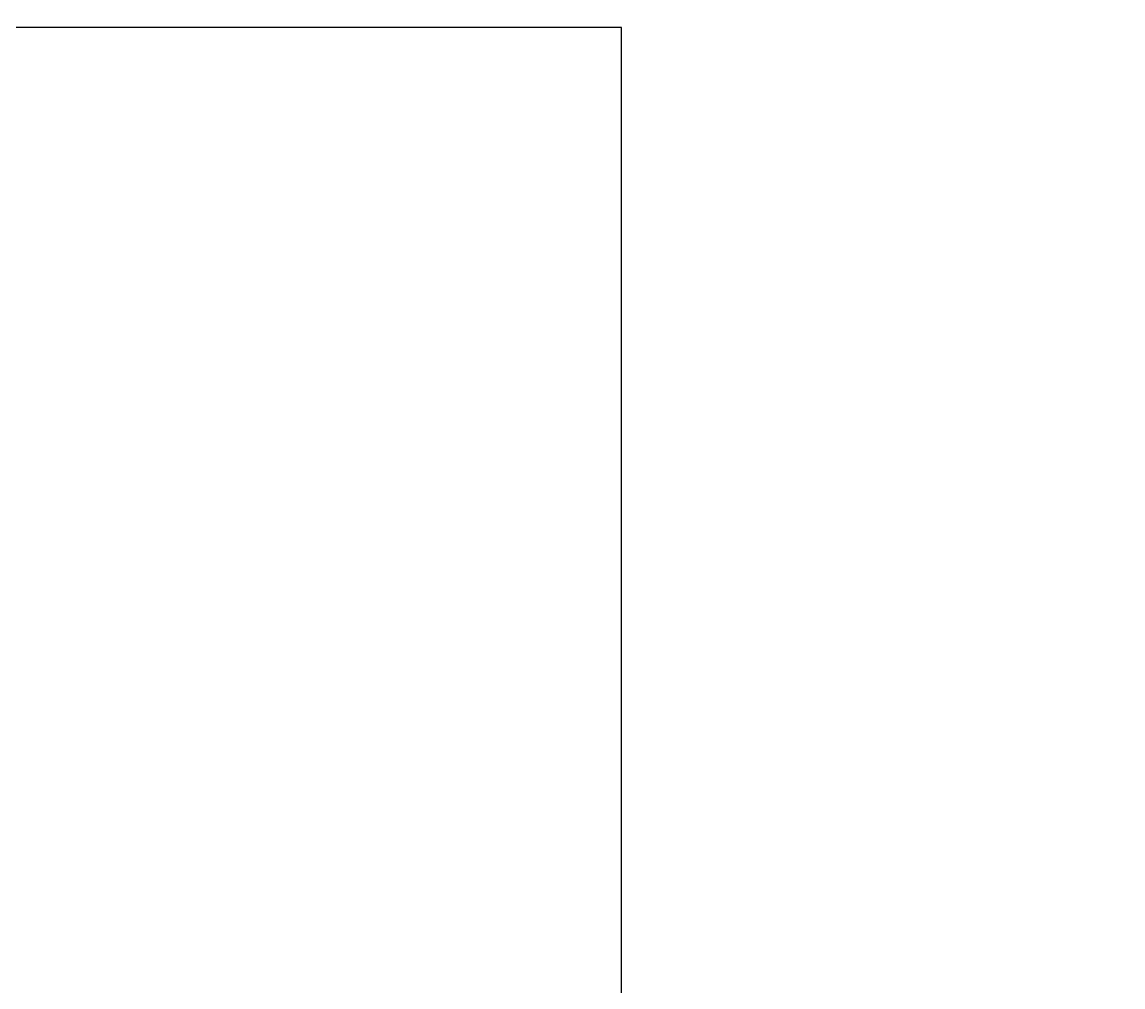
# Model space of a CAD drawing. Units: millimetres at full size, sheet at 1:50. Extents: x -9750 to 9750, y -6680 to 6675.
# Drawn here: x -1877 to -862, y 1929 to 2818 of the extents above; entities that cross this region are included whole.
import ezdxf

# ---------------------------------------------------------------- set-up
doc = ezdxf.new("R2010")
doc.units = ezdxf.units.MM
doc.header["$LTSCALE"] = 50
doc.layers.add('0-9_部品実装', color=7, linetype='Continuous')

msp = doc.modelspace()

# ---------------------------------------------------------------- wipeouts: each hides what was drawn before it
msp.add_wipeout([(-3365.77, 3792.05), (-3365.77, -1764.95), (296.23, -1764.95), (296.23, -1764.95)])

# ---------------------------------------------------------------- next in the draw order: wipeouts: each hides what was drawn before it
msp.add_wipeout([(-3365.77, 3792.05), (296.23, -1764.95), (296.23, 3792.05), (296.23, 3792.05)])

# ---------------------------------------------------------------- next in the draw order: wipeouts: each hides what was drawn before it
msp.add_wipeout([(-2074.34, 2813.46), (-2074.34, 1013.46), (-1324.34, 1013.46), (-1324.34, 1013.46)])

# ---------------------------------------------------------------- next in the draw order: wipeouts: each hides what was drawn before it
msp.add_wipeout([(-2074.34, 2813.46), (-1324.34, 1013.46), (-1324.34, 2813.46), (-1324.34, 2813.46)])

# ---------------------------------------------------------------- next in the draw order: linework, layer by layer
at = {"layer": '0-9_部品実装', "color": 4}
msp.add_lwpolyline([(-2074.34, 2813.46), (-2074.34, 1013.46), (-1324.34, 1013.46), (-1324.34, 2813.46)], close=True, dxfattribs=at)
at = {"layer": '0-9_部品実装'}
msp.add_solid([(-2074.34, 2813.46), (-1324.34, 2813.46), (-1324.34, 2813.46)], dxfattribs=at)

doc.saveas('drawing.dxf')
